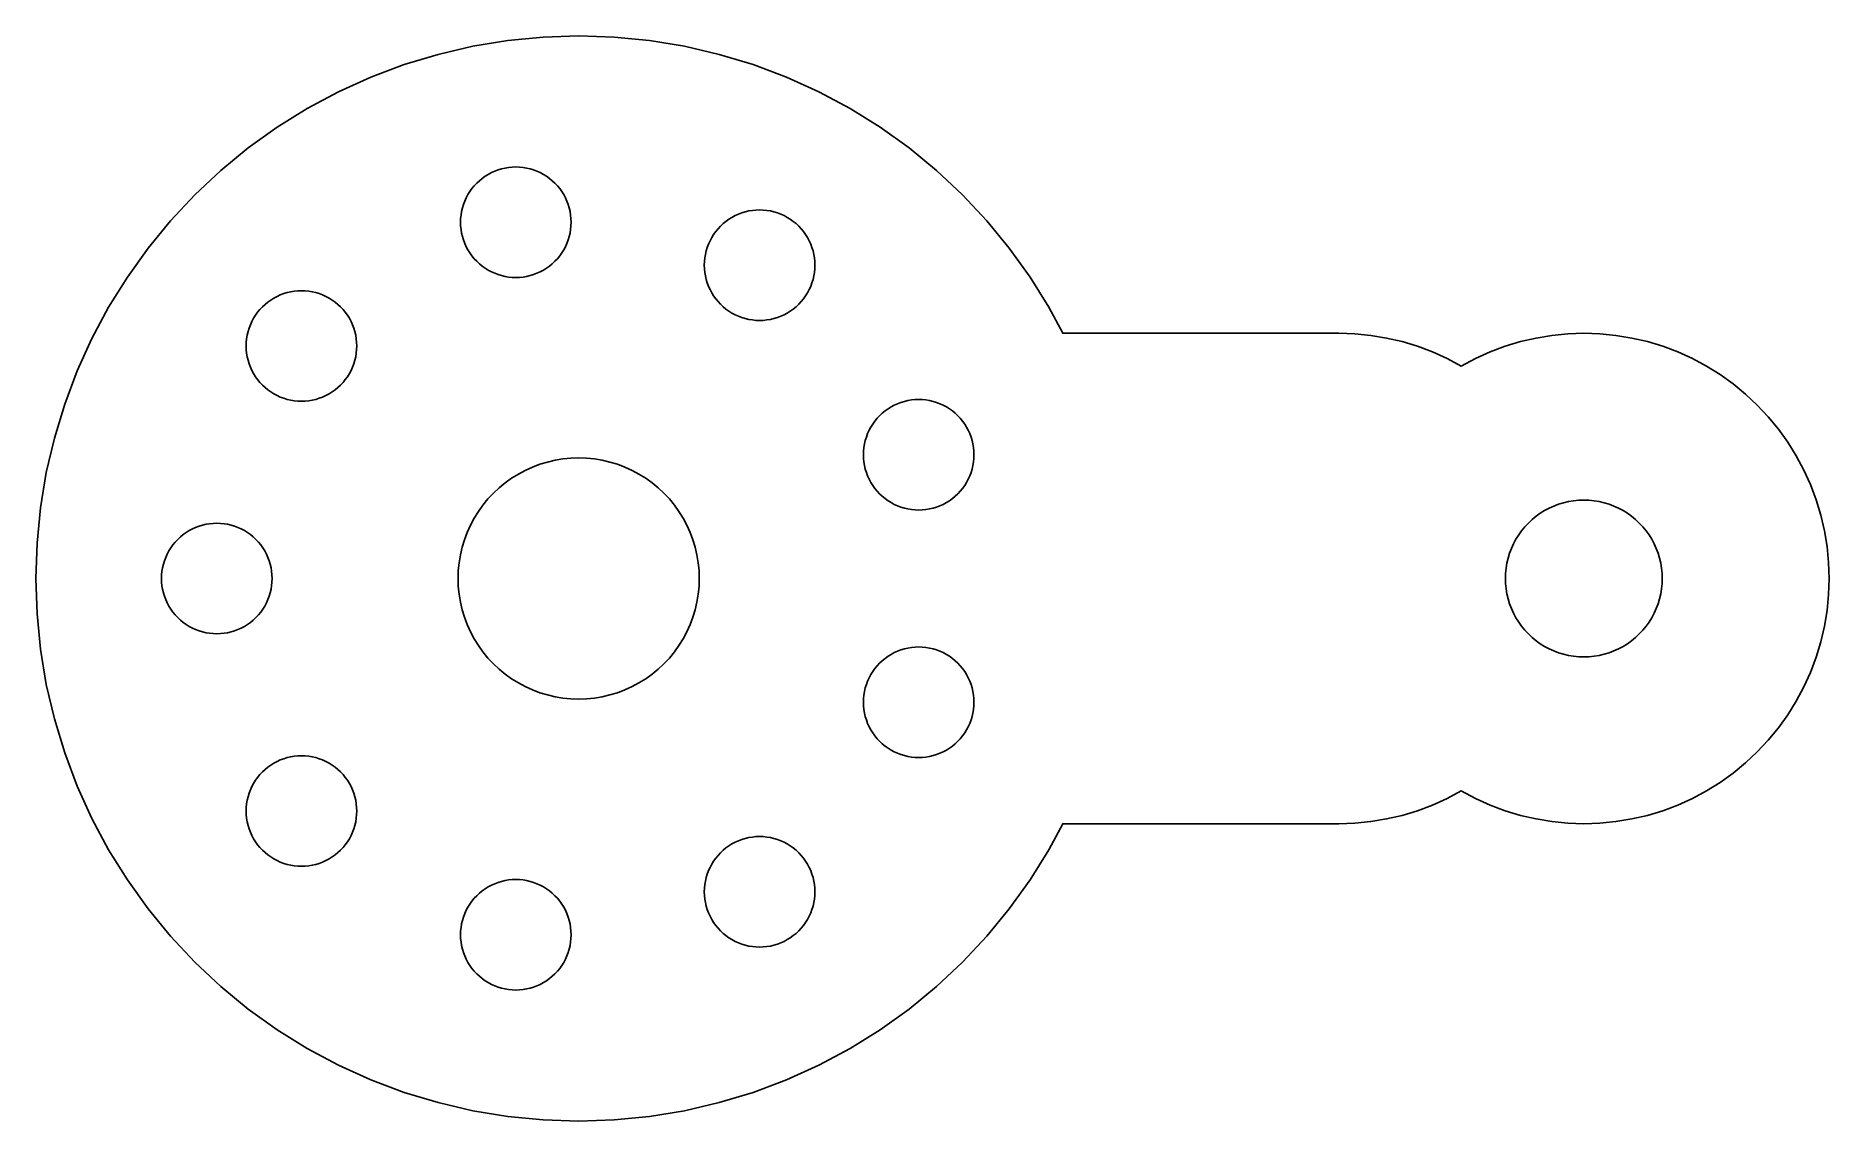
# Model space of a CAD drawing. Header units: millimetres. Extents: x -27 to 62.2, y -27 to 27.
import ezdxf

# ---------------------------------------------------------------- set-up
doc = ezdxf.new("R2010")
doc.units = ezdxf.units.MM

msp = doc.modelspace()

# ---------------------------------------------------------------- linework, layer by layer
at = {"layer": 'SCHNITT'}
for points in [[(1.766, -26.942), (3.524, -26.769), (5.267, -26.481), (6.988, -26.08), (8.679, -25.567), (10.332, -24.945), (11.942, -24.216), (13.5, -23.383), (15, -22.45), (16.437, -21.421), (17.802, -20.3), (19.092, -19.092), (20.3, -17.802), (21.421, -16.437), (22.45, -15), (23.383, -13.5), (24.078, -12.2), (37.81, -12.2), (38.607, -12.174), (39.401, -12.096), (40.188, -11.966), (40.965, -11.785), (41.728, -11.553), (42.475, -11.272), (43.201, -10.943), (43.904, -10.568), (44.604, -10.942), (45.331, -11.271), (46.078, -11.553), (46.842, -11.784), (47.62, -11.966), (48.408, -12.096), (49.202, -12.174), (50, -12.2), (50.798, -12.174), (51.592, -12.096), (52.38, -11.966), (53.158, -11.784), (53.922, -11.553), (54.669, -11.271), (55.396, -10.942), (56.1, -10.566), (56.778, -10.144), (57.427, -9.679), (58.044, -9.172), (58.627, -8.627), (59.172, -8.044), (59.679, -7.427), (60.144, -6.778), (60.566, -6.1), (60.942, -5.396), (61.271, -4.669), (61.553, -3.922), (61.784, -3.158), (61.966, -2.38), (62.096, -1.592), (62.174, -0.798), (62.2, 0), (62.174, 0.798), (62.096, 1.592), (61.966, 2.38), (61.784, 3.158), (61.553, 3.922), (61.271, 4.669), (60.942, 5.396), (60.566, 6.1), (60.144, 6.778), (59.679, 7.427), (59.172, 8.044), (58.627, 8.627), (58.044, 9.172), (57.427, 9.679), (56.778, 10.144), (56.1, 10.566), (55.396, 10.942), (54.669, 11.271), (53.922, 11.553), (53.158, 11.784), (52.38, 11.966), (51.592, 12.096), (50.798, 12.174), (50, 12.2), (49.202, 12.174), (48.408, 12.096), (47.62, 11.966), (46.842, 11.784), (46.078, 11.553), (45.331, 11.271), (44.604, 10.942), (43.904, 10.568), (43.201, 10.943), (42.475, 11.272), (41.728, 11.553), (40.965, 11.785), (40.188, 11.966), (39.401, 12.096), (38.607, 12.174), (37.81, 12.2), (24.078, 12.2), (23.383, 13.5), (22.45, 15), (21.421, 16.437), (20.3, 17.802), (19.092, 19.092), (17.802, 20.3), (16.437, 21.421), (15, 22.45), (13.5, 23.383), (11.942, 24.216), (10.332, 24.945), (8.679, 25.567), (6.988, 26.08), (5.267, 26.481), (3.524, 26.769), (1.766, 26.942), (0, 27), (-1.766, 26.942), (-3.524, 26.769), (-5.267, 26.481), (-6.988, 26.08), (-8.679, 25.567), (-10.332, 24.945), (-11.942, 24.216), (-13.5, 23.383), (-15, 22.45), (-16.437, 21.421), (-17.802, 20.3), (-19.092, 19.092), (-20.3, 17.802), (-21.421, 16.437), (-22.45, 15), (-23.383, 13.5), (-24.216, 11.942), (-24.945, 10.332), (-25.567, 8.679), (-26.08, 6.988), (-26.481, 5.267), (-26.769, 3.524), (-26.942, 1.766), (-27, 0), (-26.942, -1.766), (-26.769, -3.524), (-26.481, -5.267), (-26.08, -6.988), (-25.567, -8.679), (-24.945, -10.332), (-24.216, -11.942), (-23.383, -13.5), (-22.45, -15), (-21.421, -16.437), (-20.3, -17.802), (-19.092, -19.092), (-17.802, -20.3), (-16.437, -21.421), (-15, -22.45), (-13.5, -23.383), (-11.942, -24.216), (-10.332, -24.945), (-8.679, -25.567), (-6.988, -26.08), (-5.267, -26.481), (-3.524, -26.769), (-1.766, -26.942), (0, -27)], [(-3.306, 14.982), (-3.485, 15), (-3.662, 15.029), (-3.837, 15.07), (-4.01, 15.122), (-4.178, 15.186), (-4.342, 15.26), (-4.501, 15.345), (-4.653, 15.44), (-4.8, 15.545), (-4.939, 15.659), (-5.07, 15.782), (-5.193, 15.913), (-5.307, 16.052), (-5.412, 16.199), (-5.507, 16.352), (-5.592, 16.51), (-5.666, 16.674), (-5.73, 16.843), (-5.782, 17.015), (-5.823, 17.19), (-5.852, 17.368), (-5.87, 17.547), (-5.876, 17.727), (-5.87, 17.906), (-5.852, 18.085), (-5.823, 18.263), (-5.782, 18.438), (-5.73, 18.61), (-5.666, 18.779), (-5.592, 18.943), (-5.507, 19.102), (-5.412, 19.254), (-5.307, 19.401), (-5.193, 19.54), (-5.07, 19.671), (-4.939, 19.794), (-4.8, 19.908), (-4.653, 20.013), (-4.501, 20.108), (-4.342, 20.193), (-4.178, 20.267), (-4.01, 20.331), (-3.837, 20.383), (-3.662, 20.424), (-3.485, 20.453), (-3.306, 20.471), (-3.126, 20.477), (-2.946, 20.471), (-2.767, 20.453), (-2.589, 20.424), (-2.414, 20.383), (-2.242, 20.331), (-2.073, 20.267), (-1.909, 20.193), (-1.751, 20.108), (-1.598, 20.013), (-1.452, 19.908), (-1.312, 19.794), (-1.181, 19.671), (-1.058, 19.54), (-0.944, 19.401), (-0.839, 19.254), (-0.744, 19.102), (-0.659, 18.943), (-0.585, 18.779), (-0.522, 18.61), (-0.469, 18.438), (-0.429, 18.263), (-0.399, 18.085), (-0.382, 17.906), (-0.376, 17.727), (-0.382, 17.547), (-0.399, 17.368), (-0.429, 17.19), (-0.469, 17.015), (-0.522, 16.843), (-0.585, 16.674), (-0.659, 16.51), (-0.744, 16.352), (-0.839, 16.199), (-0.944, 16.052), (-1.058, 15.913), (-1.181, 15.782), (-1.312, 15.659), (-1.452, 15.545), (-1.598, 15.44), (-1.751, 15.345), (-1.909, 15.26), (-2.073, 15.186), (-2.242, 15.122), (-2.414, 15.07), (-2.589, 15.029), (-2.767, 15), (-2.946, 14.982), (-3.126, 14.977)], [(8.82, 12.844), (8.641, 12.862), (8.464, 12.891), (8.288, 12.932), (8.116, 12.984), (7.948, 13.048), (7.784, 13.122), (7.625, 13.207), (7.472, 13.302), (7.326, 13.407), (7.187, 13.521), (7.055, 13.644), (6.932, 13.775), (6.818, 13.914), (6.713, 14.061), (6.618, 14.213), (6.534, 14.372), (6.459, 14.536), (6.396, 14.704), (6.344, 14.877), (6.303, 15.052), (6.274, 15.23), (6.256, 15.409), (6.25, 15.588), (6.256, 15.768), (6.274, 15.947), (6.303, 16.125), (6.344, 16.3), (6.396, 16.472), (6.459, 16.641), (6.534, 16.805), (6.618, 16.963), (6.713, 17.116), (6.818, 17.263), (6.932, 17.402), (7.055, 17.533), (7.187, 17.656), (7.326, 17.77), (7.472, 17.875), (7.625, 17.97), (7.784, 18.055), (7.948, 18.129), (8.116, 18.193), (8.288, 18.245), (8.464, 18.286), (8.641, 18.315), (8.82, 18.333), (9, 18.338), (9.18, 18.333), (9.359, 18.315), (9.536, 18.286), (9.712, 18.245), (9.884, 18.193), (10.052, 18.129), (10.216, 18.055), (10.375, 17.97), (10.528, 17.875), (10.674, 17.77), (10.813, 17.656), (10.945, 17.533), (11.068, 17.402), (11.182, 17.263), (11.287, 17.116), (11.382, 16.963), (11.466, 16.805), (11.541, 16.641), (11.604, 16.472), (11.656, 16.3), (11.697, 16.125), (11.726, 15.947), (11.744, 15.768), (11.75, 15.588), (11.744, 15.409), (11.726, 15.23), (11.697, 15.052), (11.656, 14.877), (11.604, 14.704), (11.541, 14.536), (11.466, 14.372), (11.382, 14.213), (11.287, 14.061), (11.182, 13.914), (11.068, 13.775), (10.945, 13.644), (10.813, 13.521), (10.674, 13.407), (10.528, 13.302), (10.375, 13.207), (10.216, 13.122), (10.052, 13.048), (9.884, 12.984), (9.712, 12.932), (9.536, 12.891), (9.359, 12.862), (9.18, 12.844), (9, 12.838)], [(-13.969, 8.826), (-14.148, 8.844), (-14.325, 8.873), (-14.501, 8.914), (-14.673, 8.966), (-14.841, 9.03), (-15.005, 9.104), (-15.164, 9.189), (-15.317, 9.284), (-15.463, 9.388), (-15.602, 9.503), (-15.733, 9.626), (-15.856, 9.757), (-15.971, 9.896), (-16.075, 10.042), (-16.17, 10.195), (-16.255, 10.354), (-16.329, 10.518), (-16.393, 10.686), (-16.445, 10.858), (-16.486, 11.034), (-16.515, 11.211), (-16.533, 11.39), (-16.539, 11.57), (-16.533, 11.75), (-16.515, 11.929), (-16.486, 12.107), (-16.445, 12.282), (-16.393, 12.454), (-16.329, 12.623), (-16.255, 12.786), (-16.17, 12.945), (-16.075, 13.098), (-15.971, 13.244), (-15.856, 13.383), (-15.733, 13.515), (-15.602, 13.638), (-15.463, 13.752), (-15.317, 13.857), (-15.164, 13.952), (-15.005, 14.037), (-14.841, 14.111), (-14.673, 14.174), (-14.501, 14.226), (-14.325, 14.267), (-14.148, 14.297), (-13.969, 14.314), (-13.789, 14.32), (-13.609, 14.314), (-13.43, 14.297), (-13.252, 14.267), (-13.077, 14.226), (-12.905, 14.174), (-12.736, 14.111), (-12.573, 14.037), (-12.414, 13.952), (-12.261, 13.857), (-12.115, 13.752), (-11.976, 13.638), (-11.844, 13.515), (-11.721, 13.383), (-11.607, 13.244), (-11.502, 13.098), (-11.407, 12.945), (-11.322, 12.786), (-11.248, 12.623), (-11.185, 12.454), (-11.133, 12.282), (-11.092, 12.107), (-11.062, 11.929), (-11.045, 11.75), (-11.039, 11.57), (-11.045, 11.39), (-11.062, 11.211), (-11.092, 11.034), (-11.133, 10.858), (-11.185, 10.686), (-11.248, 10.518), (-11.322, 10.354), (-11.407, 10.195), (-11.502, 10.042), (-11.607, 9.896), (-11.721, 9.757), (-11.844, 9.626), (-11.976, 9.503), (-12.115, 9.388), (-12.261, 9.284), (-12.414, 9.189), (-12.573, 9.104), (-12.736, 9.03), (-12.905, 8.966), (-13.077, 8.914), (-13.252, 8.873), (-13.43, 8.844), (-13.609, 8.826), (-13.789, 8.82)], [(16.735, 3.412), (16.556, 3.43), (16.378, 3.459), (16.203, 3.5), (16.031, 3.552), (15.862, 3.616), (15.698, 3.69), (15.539, 3.775), (15.387, 3.87), (15.24, 3.975), (15.101, 4.089), (14.97, 4.212), (14.847, 4.343), (14.733, 4.482), (14.628, 4.629), (14.533, 4.781), (14.448, 4.94), (14.374, 5.104), (14.31, 5.272), (14.258, 5.445), (14.217, 5.62), (14.188, 5.797), (14.17, 5.977), (14.164, 6.156), (14.17, 6.336), (14.188, 6.515), (14.217, 6.693), (14.258, 6.868), (14.31, 7.04), (14.374, 7.209), (14.448, 7.373), (14.533, 7.531), (14.628, 7.684), (14.733, 7.83), (14.847, 7.97), (14.97, 8.101), (15.101, 8.224), (15.24, 8.338), (15.387, 8.443), (15.539, 8.538), (15.698, 8.623), (15.862, 8.697), (16.031, 8.76), (16.203, 8.813), (16.378, 8.854), (16.556, 8.883), (16.735, 8.9), (16.914, 8.906), (17.094, 8.9), (17.273, 8.883), (17.451, 8.854), (17.626, 8.813), (17.798, 8.76), (17.967, 8.697), (18.131, 8.623), (18.289, 8.538), (18.442, 8.443), (18.589, 8.338), (18.728, 8.224), (18.859, 8.101), (18.982, 7.97), (19.096, 7.83), (19.201, 7.684), (19.296, 7.531), (19.381, 7.373), (19.455, 7.209), (19.519, 7.04), (19.571, 6.868), (19.612, 6.693), (19.641, 6.515), (19.659, 6.336), (19.664, 6.156), (19.659, 5.977), (19.641, 5.797), (19.612, 5.62), (19.571, 5.445), (19.519, 5.272), (19.455, 5.104), (19.381, 4.94), (19.296, 4.781), (19.201, 4.629), (19.096, 4.482), (18.982, 4.343), (18.859, 4.212), (18.728, 4.089), (18.589, 3.975), (18.442, 3.87), (18.289, 3.775), (18.131, 3.69), (17.967, 3.616), (17.798, 3.552), (17.626, 3.5), (17.451, 3.459), (17.273, 3.43), (17.094, 3.412), (16.914, 3.406)], [(-0.392, -5.987), (-0.783, -5.949), (-1.171, -5.885), (-1.553, -5.796), (-1.929, -5.682), (-2.296, -5.543), (-2.654, -5.381), (-3, -5.196), (-3.333, -4.989), (-3.653, -4.76), (-3.956, -4.511), (-4.243, -4.243), (-4.511, -3.956), (-4.76, -3.653), (-4.989, -3.333), (-5.196, -3), (-5.381, -2.654), (-5.543, -2.296), (-5.682, -1.929), (-5.796, -1.553), (-5.885, -1.171), (-5.949, -0.783), (-5.987, -0.392), (-6, 0), (-5.987, 0.392), (-5.949, 0.783), (-5.885, 1.171), (-5.796, 1.553), (-5.682, 1.929), (-5.543, 2.296), (-5.381, 2.654), (-5.196, 3), (-4.989, 3.333), (-4.76, 3.653), (-4.511, 3.956), (-4.243, 4.243), (-3.956, 4.511), (-3.653, 4.76), (-3.333, 4.989), (-3, 5.196), (-2.654, 5.381), (-2.296, 5.543), (-1.929, 5.682), (-1.553, 5.796), (-1.171, 5.885), (-0.783, 5.949), (-0.392, 5.987), (0, 6), (0.392, 5.987), (0.783, 5.949), (1.171, 5.885), (1.553, 5.796), (1.929, 5.682), (2.296, 5.543), (2.654, 5.381), (3, 5.196), (3.333, 4.989), (3.653, 4.76), (3.956, 4.511), (4.243, 4.243), (4.511, 3.956), (4.76, 3.653), (4.989, 3.333), (5.196, 3), (5.381, 2.654), (5.543, 2.296), (5.682, 1.929), (5.796, 1.553), (5.885, 1.171), (5.949, 0.783), (5.987, 0.392), (6, 0), (5.987, -0.392), (5.949, -0.783), (5.885, -1.171), (5.796, -1.553), (5.682, -1.929), (5.543, -2.296), (5.381, -2.654), (5.196, -3), (4.989, -3.333), (4.76, -3.653), (4.511, -3.956), (4.243, -4.243), (3.956, -4.511), (3.653, -4.76), (3.333, -4.989), (3, -5.196), (2.654, -5.381), (2.296, -5.543), (1.929, -5.682), (1.553, -5.796), (1.171, -5.885), (0.783, -5.949), (0.392, -5.987), (0, -6)], [(49.745, -3.892), (49.491, -3.867), (49.239, -3.825), (48.991, -3.767), (48.746, -3.693), (48.508, -3.603), (48.275, -3.498), (48.05, -3.377), (47.833, -3.243), (47.626, -3.094), (47.429, -2.932), (47.242, -2.758), (47.068, -2.571), (46.906, -2.374), (46.757, -2.167), (46.623, -1.95), (46.502, -1.725), (46.397, -1.492), (46.307, -1.254), (46.233, -1.009), (46.175, -0.761), (46.133, -0.509), (46.108, -0.255), (46.1, 0), (46.108, 0.255), (46.133, 0.509), (46.175, 0.761), (46.233, 1.009), (46.307, 1.254), (46.397, 1.492), (46.502, 1.725), (46.623, 1.95), (46.757, 2.167), (46.906, 2.374), (47.068, 2.571), (47.242, 2.758), (47.429, 2.932), (47.626, 3.094), (47.833, 3.243), (48.05, 3.377), (48.275, 3.498), (48.508, 3.603), (48.746, 3.693), (48.991, 3.767), (49.239, 3.825), (49.491, 3.867), (49.745, 3.892), (50, 3.9), (50.255, 3.892), (50.509, 3.867), (50.761, 3.825), (51.009, 3.767), (51.254, 3.693), (51.492, 3.603), (51.725, 3.498), (51.95, 3.377), (52.167, 3.243), (52.374, 3.094), (52.571, 2.932), (52.758, 2.758), (52.932, 2.571), (53.094, 2.374), (53.243, 2.167), (53.377, 1.95), (53.498, 1.725), (53.603, 1.492), (53.693, 1.254), (53.767, 1.009), (53.825, 0.761), (53.867, 0.509), (53.892, 0.255), (53.9, 0), (53.892, -0.255), (53.867, -0.509), (53.825, -0.761), (53.767, -1.009), (53.693, -1.254), (53.603, -1.492), (53.498, -1.725), (53.377, -1.95), (53.243, -2.167), (53.094, -2.374), (52.932, -2.571), (52.758, -2.758), (52.571, -2.932), (52.374, -3.094), (52.167, -3.243), (51.95, -3.377), (51.725, -3.498), (51.492, -3.603), (51.254, -3.693), (51.009, -3.767), (50.761, -3.825), (50.509, -3.867), (50.255, -3.892), (50, -3.9)], [(-18.18, -2.744), (-18.359, -2.726), (-18.536, -2.697), (-18.712, -2.656), (-18.884, -2.604), (-19.052, -2.541), (-19.216, -2.466), (-19.375, -2.382), (-19.528, -2.287), (-19.674, -2.182), (-19.813, -2.068), (-19.945, -1.945), (-20.068, -1.813), (-20.182, -1.674), (-20.287, -1.528), (-20.382, -1.375), (-20.466, -1.216), (-20.541, -1.052), (-20.604, -0.884), (-20.656, -0.712), (-20.697, -0.536), (-20.726, -0.359), (-20.744, -0.18), (-20.75, 0), (-20.744, 0.18), (-20.726, 0.359), (-20.697, 0.536), (-20.656, 0.712), (-20.604, 0.884), (-20.541, 1.052), (-20.466, 1.216), (-20.382, 1.375), (-20.287, 1.528), (-20.182, 1.674), (-20.068, 1.813), (-19.945, 1.945), (-19.813, 2.068), (-19.674, 2.182), (-19.528, 2.287), (-19.375, 2.382), (-19.216, 2.466), (-19.052, 2.541), (-18.884, 2.604), (-18.712, 2.656), (-18.536, 2.697), (-18.359, 2.726), (-18.18, 2.744), (-18, 2.75), (-17.82, 2.744), (-17.641, 2.726), (-17.464, 2.697), (-17.288, 2.656), (-17.116, 2.604), (-16.948, 2.541), (-16.784, 2.466), (-16.625, 2.382), (-16.472, 2.287), (-16.326, 2.182), (-16.187, 2.068), (-16.055, 1.945), (-15.932, 1.813), (-15.818, 1.674), (-15.713, 1.528), (-15.618, 1.375), (-15.534, 1.216), (-15.459, 1.052), (-15.396, 0.884), (-15.344, 0.712), (-15.303, 0.536), (-15.274, 0.359), (-15.256, 0.18), (-15.25, 0), (-15.256, -0.18), (-15.274, -0.359), (-15.303, -0.536), (-15.344, -0.712), (-15.396, -0.884), (-15.459, -1.052), (-15.534, -1.216), (-15.618, -1.375), (-15.713, -1.528), (-15.818, -1.674), (-15.932, -1.813), (-16.055, -1.945), (-16.187, -2.068), (-16.326, -2.182), (-16.472, -2.287), (-16.625, -2.382), (-16.784, -2.466), (-16.948, -2.541), (-17.116, -2.604), (-17.288, -2.656), (-17.464, -2.697), (-17.641, -2.726), (-17.82, -2.744), (-18, -2.75)], [(16.735, -8.9), (16.556, -8.883), (16.378, -8.854), (16.203, -8.813), (16.031, -8.76), (15.862, -8.697), (15.698, -8.623), (15.539, -8.538), (15.387, -8.443), (15.24, -8.338), (15.101, -8.224), (14.97, -8.101), (14.847, -7.97), (14.733, -7.83), (14.628, -7.684), (14.533, -7.531), (14.448, -7.373), (14.374, -7.209), (14.31, -7.04), (14.258, -6.868), (14.217, -6.693), (14.188, -6.515), (14.17, -6.336), (14.164, -6.156), (14.17, -5.977), (14.188, -5.797), (14.217, -5.62), (14.258, -5.445), (14.31, -5.272), (14.374, -5.104), (14.448, -4.94), (14.533, -4.781), (14.628, -4.629), (14.733, -4.482), (14.847, -4.343), (14.97, -4.212), (15.101, -4.089), (15.24, -3.975), (15.387, -3.87), (15.539, -3.775), (15.698, -3.69), (15.862, -3.616), (16.031, -3.552), (16.203, -3.5), (16.378, -3.459), (16.556, -3.43), (16.735, -3.412), (16.914, -3.406), (17.094, -3.412), (17.273, -3.43), (17.451, -3.459), (17.626, -3.5), (17.798, -3.552), (17.967, -3.616), (18.131, -3.69), (18.289, -3.775), (18.442, -3.87), (18.589, -3.975), (18.728, -4.089), (18.859, -4.212), (18.982, -4.343), (19.096, -4.482), (19.201, -4.629), (19.296, -4.781), (19.381, -4.94), (19.455, -5.104), (19.519, -5.272), (19.571, -5.445), (19.612, -5.62), (19.641, -5.797), (19.659, -5.977), (19.664, -6.156), (19.659, -6.336), (19.641, -6.515), (19.612, -6.693), (19.571, -6.868), (19.519, -7.04), (19.455, -7.209), (19.381, -7.373), (19.296, -7.531), (19.201, -7.684), (19.096, -7.83), (18.982, -7.97), (18.859, -8.101), (18.728, -8.224), (18.589, -8.338), (18.442, -8.443), (18.289, -8.538), (18.131, -8.623), (17.967, -8.697), (17.798, -8.76), (17.626, -8.813), (17.451, -8.854), (17.273, -8.883), (17.094, -8.9), (16.914, -8.906)], [(-13.969, -14.314), (-14.148, -14.297), (-14.325, -14.267), (-14.501, -14.226), (-14.673, -14.174), (-14.841, -14.111), (-15.005, -14.037), (-15.164, -13.952), (-15.317, -13.857), (-15.463, -13.752), (-15.602, -13.638), (-15.733, -13.515), (-15.856, -13.383), (-15.971, -13.244), (-16.075, -13.098), (-16.17, -12.945), (-16.255, -12.786), (-16.329, -12.623), (-16.393, -12.454), (-16.445, -12.282), (-16.486, -12.107), (-16.515, -11.929), (-16.533, -11.75), (-16.539, -11.57), (-16.533, -11.39), (-16.515, -11.211), (-16.486, -11.034), (-16.445, -10.858), (-16.393, -10.686), (-16.329, -10.518), (-16.255, -10.354), (-16.17, -10.195), (-16.075, -10.042), (-15.971, -9.896), (-15.856, -9.757), (-15.733, -9.626), (-15.602, -9.503), (-15.463, -9.388), (-15.317, -9.284), (-15.164, -9.189), (-15.005, -9.104), (-14.841, -9.03), (-14.673, -8.966), (-14.501, -8.914), (-14.325, -8.873), (-14.148, -8.844), (-13.969, -8.826), (-13.789, -8.82), (-13.609, -8.826), (-13.43, -8.844), (-13.252, -8.873), (-13.077, -8.914), (-12.905, -8.966), (-12.736, -9.03), (-12.573, -9.104), (-12.414, -9.189), (-12.261, -9.284), (-12.115, -9.388), (-11.976, -9.503), (-11.844, -9.626), (-11.721, -9.757), (-11.607, -9.896), (-11.502, -10.042), (-11.407, -10.195), (-11.322, -10.354), (-11.248, -10.518), (-11.185, -10.686), (-11.133, -10.858), (-11.092, -11.034), (-11.062, -11.211), (-11.045, -11.39), (-11.039, -11.57), (-11.045, -11.75), (-11.062, -11.929), (-11.092, -12.107), (-11.133, -12.282), (-11.185, -12.454), (-11.248, -12.623), (-11.322, -12.786), (-11.407, -12.945), (-11.502, -13.098), (-11.607, -13.244), (-11.721, -13.383), (-11.844, -13.515), (-11.976, -13.638), (-12.115, -13.752), (-12.261, -13.857), (-12.414, -13.952), (-12.573, -14.037), (-12.736, -14.111), (-12.905, -14.174), (-13.077, -14.226), (-13.252, -14.267), (-13.43, -14.297), (-13.609, -14.314), (-13.789, -14.32)], [(8.82, -18.333), (8.641, -18.315), (8.464, -18.286), (8.288, -18.245), (8.116, -18.193), (7.948, -18.129), (7.784, -18.055), (7.625, -17.97), (7.472, -17.875), (7.326, -17.77), (7.187, -17.656), (7.055, -17.533), (6.932, -17.402), (6.818, -17.263), (6.713, -17.116), (6.618, -16.963), (6.534, -16.805), (6.459, -16.641), (6.396, -16.472), (6.344, -16.3), (6.303, -16.125), (6.274, -15.947), (6.256, -15.768), (6.25, -15.588), (6.256, -15.409), (6.274, -15.23), (6.303, -15.052), (6.344, -14.877), (6.396, -14.704), (6.459, -14.536), (6.534, -14.372), (6.618, -14.213), (6.713, -14.061), (6.818, -13.914), (6.932, -13.775), (7.055, -13.644), (7.187, -13.521), (7.326, -13.407), (7.472, -13.302), (7.625, -13.207), (7.784, -13.122), (7.948, -13.048), (8.116, -12.984), (8.288, -12.932), (8.464, -12.891), (8.641, -12.862), (8.82, -12.844), (9, -12.838), (9.18, -12.844), (9.359, -12.862), (9.536, -12.891), (9.712, -12.932), (9.884, -12.984), (10.052, -13.048), (10.216, -13.122), (10.375, -13.207), (10.528, -13.302), (10.674, -13.407), (10.813, -13.521), (10.945, -13.644), (11.068, -13.775), (11.182, -13.914), (11.287, -14.061), (11.382, -14.213), (11.466, -14.372), (11.541, -14.536), (11.604, -14.704), (11.656, -14.877), (11.697, -15.052), (11.726, -15.23), (11.744, -15.409), (11.75, -15.588), (11.744, -15.768), (11.726, -15.947), (11.697, -16.125), (11.656, -16.3), (11.604, -16.472), (11.541, -16.641), (11.466, -16.805), (11.382, -16.963), (11.287, -17.116), (11.182, -17.263), (11.068, -17.402), (10.945, -17.533), (10.813, -17.656), (10.674, -17.77), (10.528, -17.875), (10.375, -17.97), (10.216, -18.055), (10.052, -18.129), (9.884, -18.193), (9.712, -18.245), (9.536, -18.286), (9.359, -18.315), (9.18, -18.333), (9, -18.338)], [(-3.306, -20.471), (-3.485, -20.453), (-3.662, -20.424), (-3.837, -20.383), (-4.01, -20.331), (-4.178, -20.267), (-4.342, -20.193), (-4.501, -20.108), (-4.653, -20.013), (-4.8, -19.908), (-4.939, -19.794), (-5.07, -19.671), (-5.193, -19.54), (-5.307, -19.401), (-5.412, -19.254), (-5.507, -19.102), (-5.592, -18.943), (-5.666, -18.779), (-5.73, -18.61), (-5.782, -18.438), (-5.823, -18.263), (-5.852, -18.085), (-5.87, -17.906), (-5.876, -17.727), (-5.87, -17.547), (-5.852, -17.368), (-5.823, -17.19), (-5.782, -17.015), (-5.73, -16.843), (-5.666, -16.674), (-5.592, -16.51), (-5.507, -16.352), (-5.412, -16.199), (-5.307, -16.052), (-5.193, -15.913), (-5.07, -15.782), (-4.939, -15.659), (-4.8, -15.545), (-4.653, -15.44), (-4.501, -15.345), (-4.342, -15.26), (-4.178, -15.186), (-4.01, -15.122), (-3.837, -15.07), (-3.662, -15.029), (-3.485, -15), (-3.306, -14.982), (-3.126, -14.977), (-2.946, -14.982), (-2.767, -15), (-2.589, -15.029), (-2.414, -15.07), (-2.242, -15.122), (-2.073, -15.186), (-1.909, -15.26), (-1.751, -15.345), (-1.598, -15.44), (-1.452, -15.545), (-1.312, -15.659), (-1.181, -15.782), (-1.058, -15.913), (-0.944, -16.052), (-0.839, -16.199), (-0.744, -16.352), (-0.659, -16.51), (-0.585, -16.674), (-0.522, -16.843), (-0.469, -17.015), (-0.429, -17.19), (-0.399, -17.368), (-0.382, -17.547), (-0.376, -17.727), (-0.382, -17.906), (-0.399, -18.085), (-0.429, -18.263), (-0.469, -18.438), (-0.522, -18.61), (-0.585, -18.779), (-0.659, -18.943), (-0.744, -19.102), (-0.839, -19.254), (-0.944, -19.401), (-1.058, -19.54), (-1.181, -19.671), (-1.312, -19.794), (-1.452, -19.908), (-1.598, -20.013), (-1.751, -20.108), (-1.909, -20.193), (-2.073, -20.267), (-2.242, -20.331), (-2.414, -20.383), (-2.589, -20.424), (-2.767, -20.453), (-2.946, -20.471), (-3.126, -20.477)]]:
    msp.add_lwpolyline(points, close=True, dxfattribs=at)

doc.saveas('drawing.dxf')
